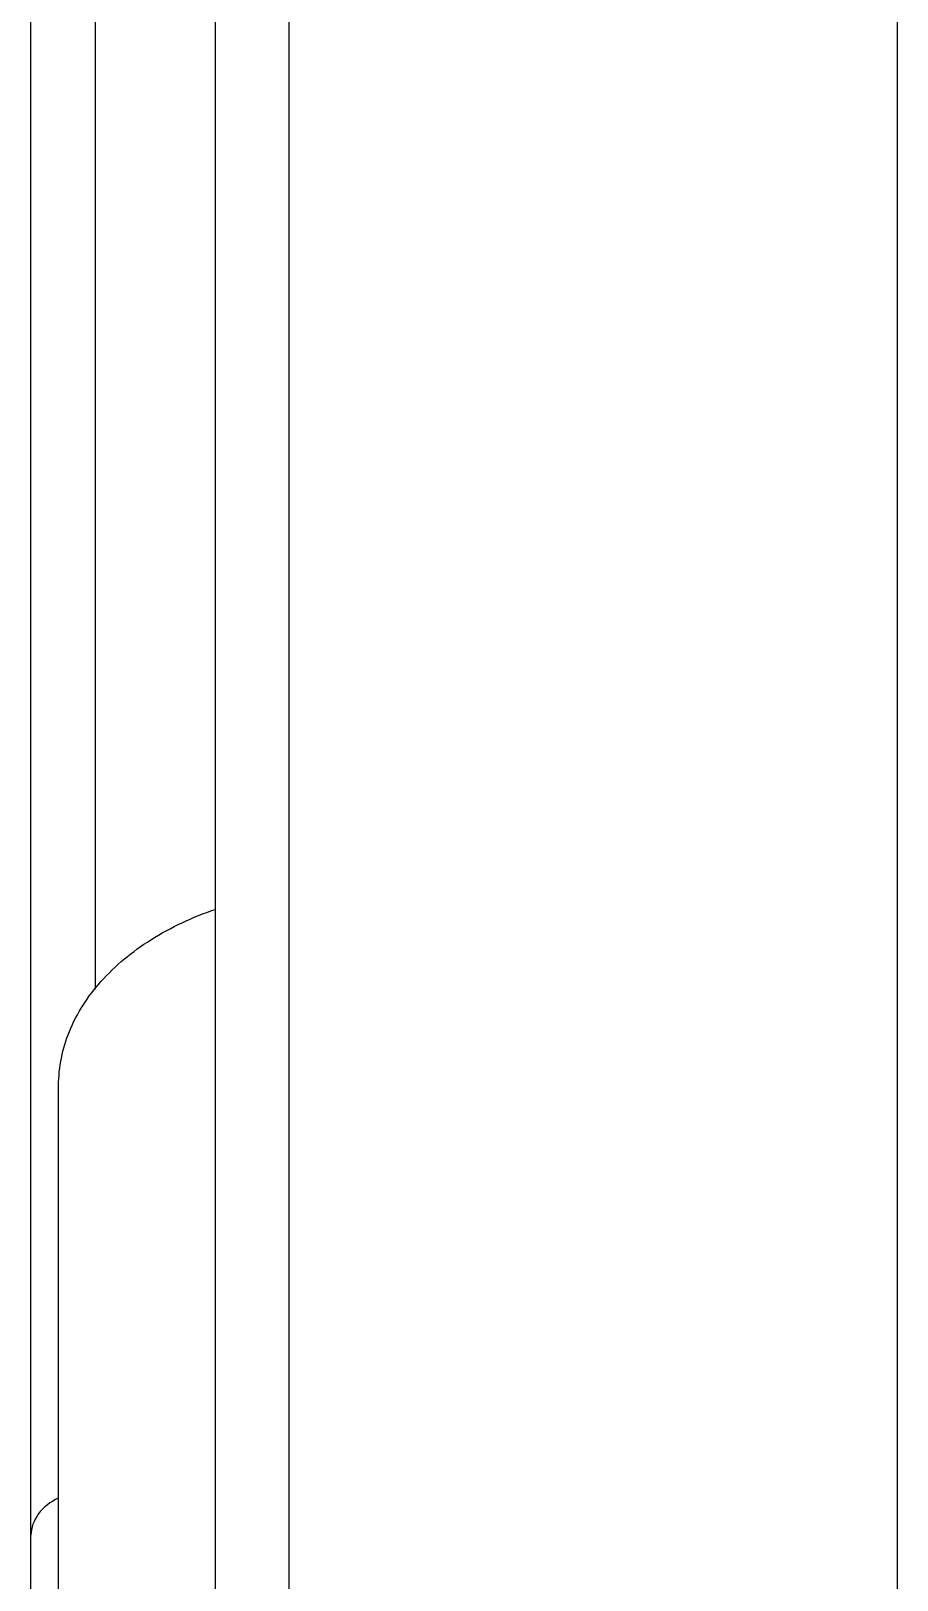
# Model space of a CAD drawing. Extents: x 1031190 to 1725648, y 733081 to 1571294.
# Drawn here: x 1156777 to 1157161, y 1236073 to 1236761 of the extents above; entities that cross this region are included whole.
import ezdxf

# ---------------------------------------------------------------- set-up
doc = ezdxf.new("R2010")
doc.units = 0
doc.header["$LTSCALE"] = 1000
doc.header["$MEASUREMENT"] = 0

msp = doc.modelspace()

# ---------------------------------------------------------------- linework, layer by layer
for p, q in [((1156776.66, 1235977.54), (1156776.66, 1238719.61)), ((1156805.28, 1236335.59), (1156805.28, 1238598.72)), ((1156858.43, 1238445.87), (1156858.43, 1235730.96)), ((1156891.14, 1238445.87), (1156891.14, 1235730.96)), ((1157161, 1238445.87), (1157161, 1235730.96)), ((1156788.92, 1235403.86), (1156788.92, 1236292.77))]:
    msp.add_line(p, q)
for points, knots in [([(1156788.92, 1236292.77), (1156788.92, 1236300.93), (1156792.45, 1236317.97), (1156807.28, 1236340.55), (1156829.93, 1236359), (1156848.4, 1236367.52), (1156858.35, 1236370.91)], [0, 0, 0, 0, 0.220446, 0.45627, 0.716078, 1, 1, 1, 1]), ([(1156788.84, 1236109.84), (1156785.4, 1236108.14), (1156779.4, 1236103.76), (1156776.66, 1236096.57), (1156776.66, 1236093.27)], [0, 0, 0, 0, 0.538137, 1, 1, 1, 1])]:
    msp.add_open_spline(points, degree=3, knots=knots)

doc.saveas('drawing.dxf')
